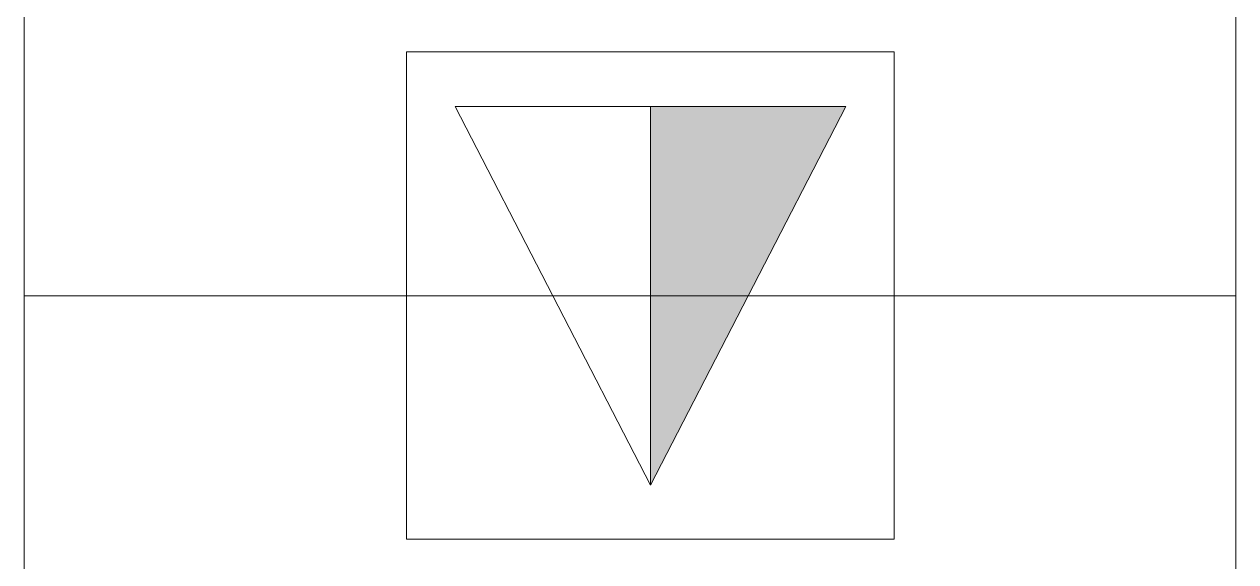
# Model space of a CAD drawing. Header units: inches. Extents: x -1106 to 1409, y -1111 to 918.
# Drawn here: x 435.72 to 471.72, y 670.76 to 686.74 of the extents above; entities that cross this region are included whole.
import ezdxf

# ---------------------------------------------------------------- set-up
doc = ezdxf.new("R2010")
doc.units = ezdxf.units.IN
doc.header["$MEASUREMENT"] = 0
doc.layers.add('A-ANNO-NOTE', color=131, linetype='Continuous', lineweight=9)
doc.layers.add('A-GENM', color=13, linetype='Continuous', lineweight=9)

# ---------------------------------------------------------------- blocks, each defined once
blk = doc.blocks.new('Generic Model Adjustable Table - Default-1794301-7TH FLOOR TELECOM UNDERFLOOR ROUTING PLAN')
at = {"layer": 'A-GENM', "color": 53}
for p, q in [((36, 18), (-36, 18)), ((36, -18), (36, 18)), ((-36, -18), (36, -18))]:
    blk.add_line(p, q, dxfattribs=at)
blk = doc.blocks.new('Generic Model Adjustable Table - Default-V88-7TH FLOOR TELECOM UNDERFLOOR ROUTING PLAN')
at = {"layer": 'A-GENM', "color": 53}
for p, q in [((9, 18), (-9, 18)), ((-9, 18), (-9, -18)), ((9, 12.317), (9, 18)), ((9, 8.299), (9, 8.603)), ((9, -10.284), (9, -10.064)), ((9, -18), (9, -13.998)), ((-9, -18), (9, -18))]:
    blk.add_line(p, q, dxfattribs=at)
blk = doc.blocks.new('18433_1 - AEO NY - CENTRAL_rvt-1-7TH FLOOR TELECOM UNDERFLOOR ROUTING PLAN')
at = {"color": 53, "lineweight": 9, "rotation": 270}
for name, p in [('Generic Model Adjustable Table - Default-1794301-7TH FLOOR TELECOM UNDERFLOOR ROUTING PLAN', (453.715, 714.662)), ('Generic Model Adjustable Table - Default-V88-7TH FLOOR TELECOM UNDERFLOOR ROUTING PLAN', (453.715, 669.662))]:
    blk.add_blockref(name, p, dxfattribs=at)

msp = doc.modelspace()

# ---------------------------------------------------------------- block references
at = {"lineweight": 5}
msp.add_blockref('18433_1 - AEO NY - CENTRAL_rvt-1-7TH FLOOR TELECOM UNDERFLOOR ROUTING PLAN', (0, 0), dxfattribs=at)

# ---------------------------------------------------------------- next in the draw order: hatches: boundary and pattern name
at = {"layer": 'A-ANNO-NOTE'}
msp.add_hatch(color=256, dxfattribs=at).paths.add_polyline_path([(454.322, 673.037), (454.322, 684.287), (460.129, 684.287), (457.555, 679.301)], flags=0)

# ---------------------------------------------------------------- next in the draw order: linework, layer by layer
for p, q in [((447.076, 685.92), (447.076, 671.432)), ((461.569, 685.92), (447.076, 685.92)), ((461.569, 685.92), (461.569, 671.432)), ((454.322, 673.037), (454.322, 684.287)), ((454.322, 684.287), (460.129, 684.287)), ((460.129, 684.287), (454.322, 673.037)), ((454.322, 684.287), (454.322, 673.037)), ((447.076, 671.432), (461.569, 671.432))]:
    msp.add_line(p, q, dxfattribs=at)
at = {"layer": 'A-ANNO-NOTE', "lineweight": 20}
for p, q in [((448.516, 684.287), (460.129, 684.287)), ((454.322, 673.037), (448.516, 684.287)), ((460.129, 684.287), (454.322, 673.037))]:
    msp.add_line(p, q, dxfattribs=at)

doc.saveas('drawing.dxf')
